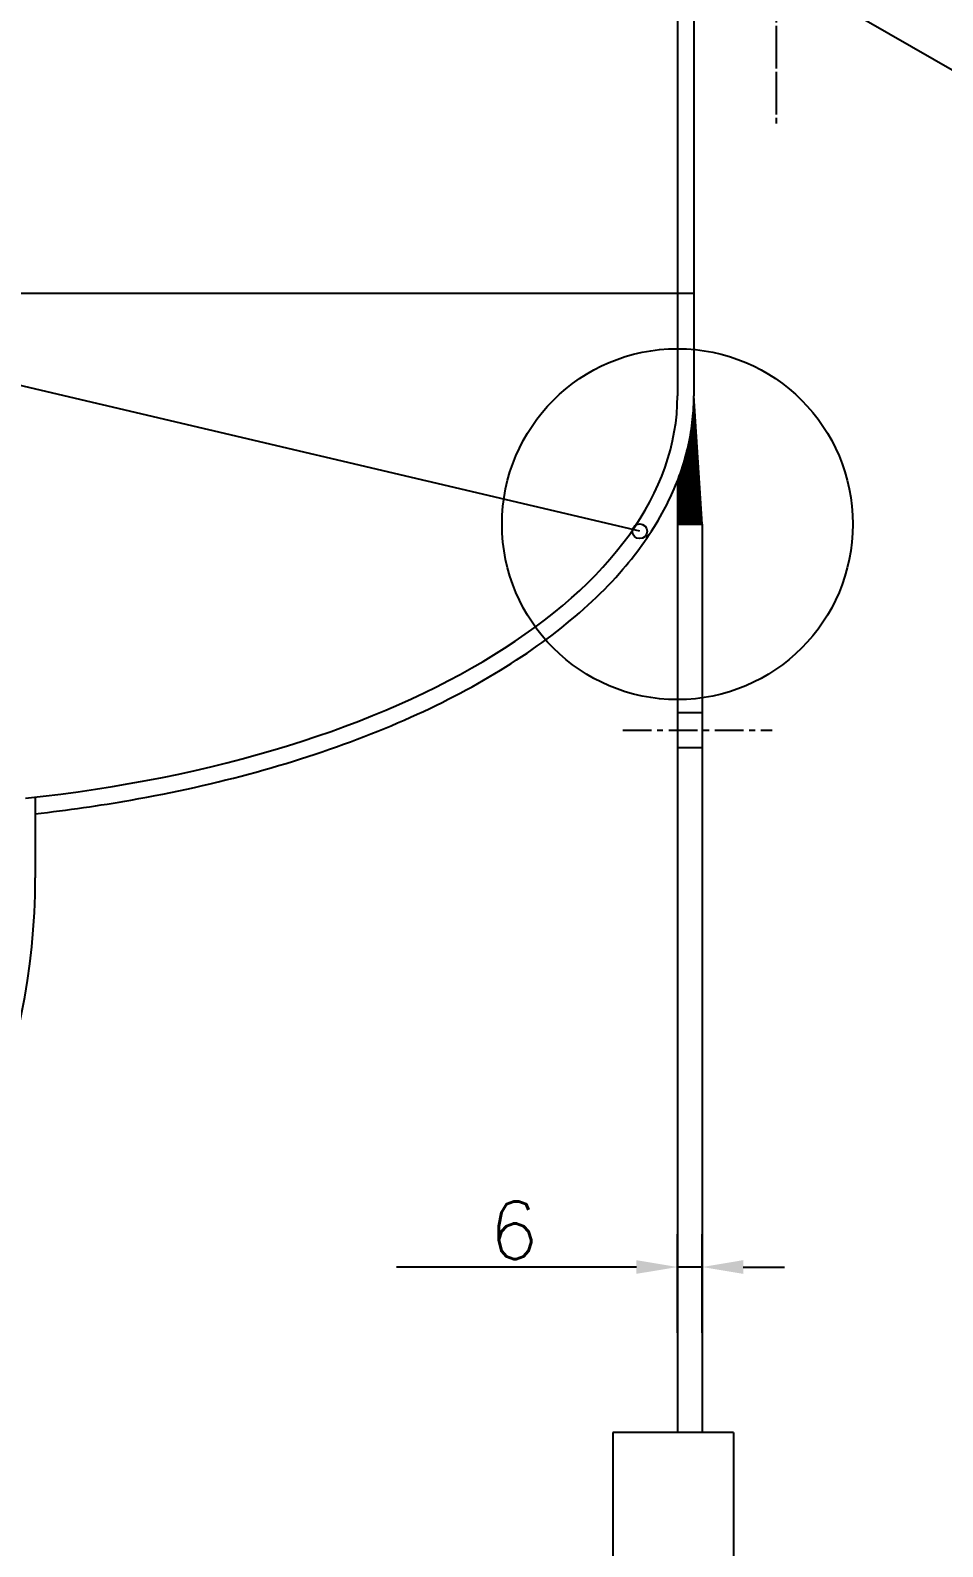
# Model space of a CAD drawing. Header units: millimetres. Extents: x 4178 to 18518, y 3515 to 11925.
# Drawn here: x 5970 to 6525, y 7431 to 8353 of the extents above; entities that cross this region are included whole.
import ezdxf

# ---------------------------------------------------------------- set-up
doc = ezdxf.new("R2010")
doc.units = ezdxf.units.MM
doc.linetypes.add('CENTER', pattern=[2, 1.25, -0.25, 0.25, -0.25])
for name, color, linetype in [('1轮廓实线层', 1, 'Continuous'), ('3中心线层', 3, 'CENTER'), ('5剖面线层', 2, 'Continuous'), ('7标注层', 4, 'Continuous'), ('TEXT', 2, 'Continuous'), ('图框层', 1, 'Continuous')]:
    doc.layers.add(name, color=color, linetype=linetype)
doc.styles.add('PC_TEXTSTYLE', font='txt.shx', dxfattribs={"bigfont": 'hzfs.shx'})

msp = doc.modelspace()

# ---------------------------------------------------------------- linework, layer by layer
at = {"layer": '1轮廓实线层', "ltscale": 14}
for p, q in [((6363.38, 8405.98, 0), (6363.38, 8130.98, 0)), ((6373.38, 8393.48, 0), (6373.38, 8130.98, 0)), ((5353.38, 8193.48, 0), (6373.38, 8193.48, 0)), ((6363.38, 8079.31, 0), (6363.38, 7910.6, 0)), ((6363.38, 8053.02, 0), (6363.38, 7929.05, 0)), ((6378.38, 8053.02, 0), (6378.38, 7910.6, 0)), ((6363.38, 7910.6, 0), (6363.38, 7500.94, 0)), ((6378.38, 7910.6, 0), (6378.38, 7500.94, 0)), ((6363.38, 7892.16, 0), (6363.38, 7810, 0)), ((5972.88, 7887.05, 0), (5972.88, 7837.98, 0))]:
    msp.add_line(p, q, dxfattribs=at)
at = {"layer": '1轮廓实线层', "color": 1, "ltscale": 14}
for p, q in [((6363.38, 7938.54, 0), (6378.38, 7938.54, 0)), ((6363.38, 7917.17, 0), (6378.38, 7917.17, 0))]:
    msp.add_line(p, q, dxfattribs=at)
at = {"layer": '1轮廓实线层', "ltscale": 14}
msp.add_arc((5563.38, 7837.98, 0), 409.5, 270, 0, dxfattribs=at)
at = {"layer": '3中心线层', "color": 3, "ltscale": 14}
for p, q in [((6423.38, 8550.44, 0), (6423.38, 8301.45, 0)), ((6423.38, 8544.97, 0), (6423.38, 8293.89, 0)), ((6330.08, 7927.86, 0), (6420.98, 7927.86, 0))]:
    msp.add_line(p, q, dxfattribs=at)
at = {"layer": '5剖面线层', "ltscale": 14}
for p, q in [((6373.37, 8129.84, 0), (6373.45, 8129.91, 0)), ((6373.37, 8129.66, 0), (6373.46, 8129.74, 0)), ((6373.37, 8129.48, 0), (6373.47, 8129.58, 0)), ((6373.37, 8129.3, 0), (6373.48, 8129.41, 0)), ((6373.38, 8130.9, 0), (6373.38, 8130.91, 0)), ((6373.38, 8130.72, 0), (6373.39, 8130.74, 0)), ((6373.38, 8130.55, 0), (6373.4, 8130.57, 0)), ((6373.38, 8130.37, 0), (6373.42, 8130.41, 0)), ((6373.38, 8130.19, 0), (6373.43, 8130.24, 0)), ((6373.38, 8130.01, 0), (6373.44, 8130.08, 0)), ((6372.83, 8118.87, 0), (6374.08, 8120.11, 0)), ((6372.85, 8119.06, 0), (6374.07, 8120.27, 0)), ((6372.87, 8119.25, 0), (6374.05, 8120.44, 0)), ((6372.89, 8119.45, 0), (6374.04, 8120.61, 0)), ((6372.9, 8119.64, 0), (6374.03, 8120.77, 0)), ((6372.92, 8119.83, 0), (6374.02, 8120.94, 0)), ((6372.93, 8120.03, 0), (6374.01, 8121.1, 0)), ((6372.95, 8120.22, 0), (6374, 8121.27, 0)), ((6372.96, 8120.41, 0), (6373.99, 8121.44, 0)), ((6372.98, 8120.6, 0), (6373.98, 8121.6, 0)), ((6372.99, 8120.79, 0), (6373.97, 8121.77, 0)), ((6373.01, 8120.98, 0), (6373.96, 8121.94, 0)), ((6373.02, 8121.18, 0), (6373.95, 8122.1, 0)), ((6373.04, 8121.37, 0), (6373.94, 8122.27, 0)), ((6373.05, 8121.56, 0), (6373.93, 8122.43, 0)), ((6373.06, 8121.75, 0), (6373.92, 8122.6, 0)), ((6373.08, 8121.94, 0), (6373.91, 8122.77, 0)), ((6373.09, 8122.13, 0), (6373.89, 8122.93, 0)), ((6373.1, 8122.31, 0), (6373.88, 8123.1, 0)), ((6373.11, 8122.5, 0), (6373.87, 8123.26, 0)), ((6373.12, 8122.69, 0), (6373.86, 8123.43, 0)), ((6373.14, 8122.88, 0), (6373.85, 8123.6, 0)), ((6373.15, 8123.07, 0), (6373.84, 8123.76, 0)), ((6373.16, 8123.26, 0), (6373.83, 8123.93, 0)), ((6373.17, 8123.44, 0), (6373.82, 8124.09, 0)), ((6373.18, 8123.63, 0), (6373.81, 8124.26, 0)), ((6373.19, 8123.82, 0), (6373.8, 8124.43, 0)), ((6373.2, 8124, 0), (6373.79, 8124.59, 0)), ((6373.21, 8124.19, 0), (6373.78, 8124.76, 0)), ((6373.22, 8124.38, 0), (6373.77, 8124.93, 0)), ((6373.23, 8124.75, 0), (6373.75, 8125.26, 0)), ((6373.23, 8124.56, 0), (6373.76, 8125.09, 0)), ((6373.24, 8124.93, 0), (6373.74, 8125.42, 0)), ((6373.25, 8125.12, 0), (6373.72, 8125.59, 0)), ((6373.26, 8125.3, 0), (6373.71, 8125.76, 0)), ((6373.27, 8125.67, 0), (6373.69, 8126.09, 0)), ((6373.27, 8125.49, 0), (6373.7, 8125.92, 0)), ((6373.28, 8125.85, 0), (6373.68, 8126.25, 0)), ((6373.29, 8126.22, 0), (6373.66, 8126.59, 0)), ((6373.29, 8126.04, 0), (6373.67, 8126.42, 0)), ((6373.3, 8126.4, 0), (6373.65, 8126.75, 0)), ((6373.31, 8126.77, 0), (6373.63, 8127.08, 0)), ((6373.31, 8126.59, 0), (6373.64, 8126.92, 0)), ((6373.32, 8127.13, 0), (6373.61, 8127.42, 0)), ((6373.32, 8126.95, 0), (6373.62, 8127.25, 0)), ((6373.33, 8127.5, 0), (6373.59, 8127.75, 0)), ((6373.33, 8127.32, 0), (6373.6, 8127.58, 0)), ((6373.34, 8127.86, 0), (6373.56, 8128.08, 0)), ((6373.34, 8127.68, 0), (6373.58, 8127.92, 0)), ((6373.35, 8128.4, 0), (6373.53, 8128.58, 0)), ((6373.35, 8128.22, 0), (6373.54, 8128.41, 0)), ((6373.35, 8128.04, 0), (6373.55, 8128.25, 0)), ((6373.36, 8128.94, 0), (6373.5, 8129.08, 0)), ((6373.36, 8128.76, 0), (6373.51, 8128.91, 0)), ((6373.36, 8128.58, 0), (6373.52, 8128.75, 0)), ((6373.37, 8129.12, 0), (6373.49, 8129.24, 0)), ((6371.36, 8107.67, 0), (6374.66, 8110.97, 0)), ((6371.4, 8107.88, 0), (6374.65, 8111.14, 0)), ((6371.43, 8108.1, 0), (6374.64, 8111.3, 0)), ((6371.47, 8108.31, 0), (6374.63, 8111.47, 0)), ((6371.51, 8108.52, 0), (6374.62, 8111.64, 0)), ((6371.54, 8108.73, 0), (6374.61, 8111.8, 0)), ((6371.58, 8108.95, 0), (6374.6, 8111.97, 0)), ((6371.61, 8109.16, 0), (6374.59, 8112.13, 0)), ((6371.64, 8109.37, 0), (6374.58, 8112.3, 0)), ((6371.68, 8109.58, 0), (6374.57, 8112.47, 0)), ((6371.71, 8109.79, 0), (6374.56, 8112.63, 0)), ((6371.74, 8110, 0), (6374.54, 8112.8, 0)), ((6371.78, 8110.21, 0), (6374.53, 8112.96, 0)), ((6371.81, 8110.42, 0), (6374.52, 8113.13, 0)), ((6371.84, 8110.62, 0), (6374.51, 8113.3, 0)), ((6371.87, 8110.83, 0), (6374.5, 8113.46, 0)), ((6371.9, 8111.04, 0), (6374.49, 8113.63, 0)), ((6371.93, 8111.25, 0), (6374.48, 8113.8, 0)), ((6371.96, 8111.45, 0), (6374.47, 8113.96, 0)), ((6371.99, 8111.66, 0), (6374.46, 8114.13, 0)), ((6372.02, 8111.87, 0), (6374.45, 8114.29, 0)), ((6372.05, 8112.07, 0), (6374.44, 8114.46, 0)), ((6372.08, 8112.28, 0), (6374.43, 8114.63, 0)), ((6372.11, 8112.48, 0), (6374.42, 8114.79, 0)), ((6372.14, 8112.69, 0), (6374.41, 8114.96, 0)), ((6372.16, 8112.89, 0), (6374.4, 8115.12, 0)), ((6372.19, 8113.1, 0), (6374.38, 8115.29, 0)), ((6372.22, 8113.3, 0), (6374.37, 8115.46, 0)), ((6372.25, 8113.5, 0), (6374.36, 8115.62, 0)), ((6372.27, 8113.71, 0), (6374.35, 8115.79, 0)), ((6372.3, 8113.91, 0), (6374.34, 8115.95, 0)), ((6372.32, 8114.11, 0), (6374.33, 8116.12, 0)), ((6372.35, 8114.31, 0), (6374.32, 8116.29, 0)), ((6372.37, 8114.52, 0), (6374.31, 8116.45, 0)), ((6372.4, 8114.72, 0), (6374.3, 8116.62, 0)), ((6372.42, 8114.92, 0), (6374.29, 8116.79, 0)), ((6372.45, 8115.12, 0), (6374.28, 8116.95, 0)), ((6372.47, 8115.32, 0), (6374.27, 8117.12, 0)), ((6372.49, 8115.52, 0), (6374.26, 8117.28, 0)), ((6372.51, 8115.72, 0), (6374.25, 8117.45, 0)), ((6372.54, 8115.92, 0), (6374.24, 8117.62, 0)), ((6372.56, 8116.12, 0), (6374.23, 8117.78, 0)), ((6372.58, 8116.31, 0), (6374.21, 8117.95, 0)), ((6372.6, 8116.51, 0), (6374.2, 8118.11, 0)), ((6372.62, 8116.71, 0), (6374.19, 8118.28, 0)), ((6372.64, 8116.91, 0), (6374.18, 8118.45, 0)), ((6372.66, 8117.11, 0), (6374.17, 8118.61, 0)), ((6372.68, 8117.3, 0), (6374.16, 8118.78, 0)), ((6372.7, 8117.5, 0), (6374.15, 8118.94, 0)), ((6372.72, 8117.7, 0), (6374.14, 8119.11, 0)), ((6372.74, 8117.89, 0), (6374.13, 8119.28, 0)), ((6372.76, 8118.09, 0), (6374.12, 8119.44, 0)), ((6372.78, 8118.28, 0), (6374.11, 8119.61, 0)), ((6372.8, 8118.48, 0), (6374.1, 8119.78, 0)), ((6372.82, 8118.67, 0), (6374.09, 8119.94, 0)), ((6368.54, 8094.95, 0), (6375.26, 8101.67, 0)), ((6368.61, 8095.2, 0), (6375.25, 8101.83, 0)), ((6368.67, 8095.44, 0), (6375.24, 8102, 0)), ((6368.74, 8095.68, 0), (6375.23, 8102.17, 0)), ((6368.8, 8095.92, 0), (6375.22, 8102.33, 0)), ((6368.86, 8096.16, 0), (6375.21, 8102.5, 0)), ((6368.93, 8096.4, 0), (6375.19, 8102.66, 0)), ((6368.99, 8096.63, 0), (6375.18, 8102.83, 0)), ((6369.05, 8096.87, 0), (6375.17, 8103, 0)), ((6369.11, 8097.11, 0), (6375.16, 8103.16, 0)), ((6369.17, 8097.35, 0), (6375.15, 8103.33, 0)), ((6369.23, 8097.58, 0), (6375.14, 8103.5, 0)), ((6369.29, 8097.82, 0), (6375.13, 8103.66, 0)), ((6369.34, 8098.05, 0), (6375.12, 8103.83, 0)), ((6369.4, 8098.29, 0), (6375.11, 8103.99, 0)), ((6369.46, 8098.52, 0), (6375.1, 8104.16, 0)), ((6369.51, 8098.75, 0), (6375.09, 8104.33, 0)), ((6369.57, 8098.98, 0), (6375.08, 8104.49, 0)), ((6369.63, 8099.22, 0), (6375.07, 8104.66, 0)), ((6369.68, 8099.45, 0), (6375.06, 8104.82, 0)), ((6369.73, 8099.68, 0), (6375.05, 8104.99, 0)), ((6369.79, 8099.91, 0), (6375.03, 8105.16, 0)), ((6369.84, 8100.14, 0), (6375.02, 8105.32, 0)), ((6369.89, 8100.37, 0), (6375.01, 8105.49, 0)), ((6369.95, 8100.6, 0), (6375, 8105.66, 0)), ((6370, 8100.83, 0), (6374.99, 8105.82, 0)), ((6370.05, 8101.05, 0), (6374.98, 8105.99, 0)), ((6370.1, 8101.28, 0), (6374.97, 8106.15, 0)), ((6370.15, 8101.51, 0), (6374.96, 8106.32, 0)), ((6370.2, 8101.73, 0), (6374.95, 8106.49, 0)), ((6370.25, 8101.96, 0), (6374.94, 8106.65, 0)), ((6370.3, 8102.19, 0), (6374.93, 8106.82, 0)), ((6370.34, 8102.41, 0), (6374.92, 8106.98, 0)), ((6370.39, 8102.64, 0), (6374.91, 8107.15, 0)), ((6370.44, 8102.86, 0), (6374.9, 8107.32, 0)), ((6370.49, 8103.08, 0), (6374.89, 8107.48, 0)), ((6370.53, 8103.31, 0), (6374.87, 8107.65, 0)), ((6370.58, 8103.53, 0), (6374.86, 8107.81, 0)), ((6370.62, 8103.75, 0), (6374.85, 8107.98, 0)), ((6370.67, 8103.97, 0), (6374.84, 8108.15, 0)), ((6370.71, 8104.19, 0), (6374.83, 8108.31, 0)), ((6370.76, 8104.41, 0), (6374.82, 8108.48, 0)), ((6370.8, 8104.63, 0), (6374.81, 8108.65, 0)), ((6370.84, 8104.85, 0), (6374.8, 8108.81, 0)), ((6370.88, 8105.07, 0), (6374.79, 8108.98, 0)), ((6370.93, 8105.29, 0), (6374.78, 8109.14, 0)), ((6370.97, 8105.51, 0), (6374.77, 8109.31, 0)), ((6371.01, 8105.73, 0), (6374.76, 8109.48, 0)), ((6371.05, 8105.95, 0), (6374.75, 8109.64, 0)), ((6371.09, 8106.16, 0), (6374.74, 8109.81, 0)), ((6371.13, 8106.38, 0), (6374.73, 8109.97, 0)), ((6371.17, 8106.6, 0), (6374.72, 8110.14, 0)), ((6371.21, 8106.81, 0), (6374.7, 8110.31, 0)), ((6371.25, 8107.03, 0), (6374.69, 8110.47, 0)), ((6371.29, 8107.24, 0), (6374.68, 8110.64, 0)), ((6371.32, 8107.46, 0), (6374.67, 8110.8, 0)), ((6363.85, 8080.54, 0), (6375.84, 8092.53, 0)), ((6363.96, 8080.83, 0), (6375.83, 8092.7, 0)), ((6364.07, 8081.11, 0), (6375.82, 8092.86, 0)), ((6364.18, 8081.39, 0), (6375.81, 8093.03, 0)), ((6364.28, 8081.68, 0), (6375.8, 8093.2, 0)), ((6364.39, 8081.96, 0), (6375.79, 8093.36, 0)), ((6364.49, 8082.24, 0), (6375.78, 8093.53, 0)), ((6364.59, 8082.52, 0), (6375.77, 8093.69, 0)), ((6364.69, 8082.8, 0), (6375.76, 8093.86, 0)), ((6364.79, 8083.07, 0), (6375.75, 8094.03, 0)), ((6364.89, 8083.35, 0), (6375.74, 8094.19, 0)), ((6364.99, 8083.62, 0), (6375.73, 8094.36, 0)), ((6365.09, 8083.9, 0), (6375.72, 8094.52, 0)), ((6365.19, 8084.17, 0), (6375.71, 8094.69, 0)), ((6365.28, 8084.45, 0), (6375.7, 8094.86, 0)), ((6365.38, 8084.72, 0), (6375.68, 8095.02, 0)), ((6365.47, 8084.99, 0), (6375.67, 8095.19, 0)), ((6365.57, 8085.26, 0), (6375.66, 8095.36, 0)), ((6365.66, 8085.53, 0), (6375.65, 8095.52, 0)), ((6365.75, 8085.8, 0), (6375.64, 8095.69, 0)), ((6365.84, 8086.06, 0), (6375.63, 8095.85, 0)), ((6365.93, 8086.33, 0), (6375.62, 8096.02, 0)), ((6366.02, 8086.6, 0), (6375.61, 8096.19, 0)), ((6366.11, 8086.86, 0), (6375.6, 8096.35, 0)), ((6366.2, 8087.13, 0), (6375.59, 8096.52, 0)), ((6366.28, 8087.39, 0), (6375.58, 8096.68, 0)), ((6366.37, 8087.65, 0), (6375.57, 8096.85, 0)), ((6366.46, 8087.92, 0), (6375.56, 8097.02, 0)), ((6366.54, 8088.18, 0), (6375.55, 8097.18, 0)), ((6366.62, 8088.44, 0), (6375.54, 8097.35, 0)), ((6366.71, 8088.7, 0), (6375.52, 8097.52, 0)), ((6366.79, 8088.96, 0), (6375.51, 8097.68, 0)), ((6366.87, 8089.21, 0), (6375.5, 8097.85, 0)), ((6366.95, 8089.47, 0), (6375.49, 8098.01, 0)), ((6367.03, 8089.73, 0), (6375.48, 8098.18, 0)), ((6367.11, 8089.98, 0), (6375.47, 8098.35, 0)), ((6367.19, 8090.24, 0), (6375.46, 8098.51, 0)), ((6367.26, 8090.49, 0), (6375.45, 8098.68, 0)), ((6367.34, 8090.75, 0), (6375.44, 8098.84, 0)), ((6367.42, 8091, 0), (6375.43, 8099.01, 0)), ((6367.49, 8091.25, 0), (6375.42, 8099.18, 0)), ((6367.57, 8091.5, 0), (6375.41, 8099.34, 0)), ((6367.64, 8091.75, 0), (6375.4, 8099.51, 0)), ((6367.72, 8092, 0), (6375.39, 8099.67, 0)), ((6367.79, 8092.25, 0), (6375.38, 8099.84, 0)), ((6367.86, 8092.5, 0), (6375.37, 8100.01, 0)), ((6367.93, 8092.75, 0), (6375.35, 8100.17, 0)), ((6368, 8093, 0), (6375.34, 8100.34, 0)), ((6368.07, 8093.24, 0), (6375.33, 8100.51, 0)), ((6368.14, 8093.49, 0), (6375.32, 8100.67, 0)), ((6368.21, 8093.74, 0), (6375.31, 8100.84, 0)), ((6368.28, 8093.98, 0), (6375.3, 8101, 0)), ((6368.35, 8094.23, 0), (6375.29, 8101.17, 0)), ((6368.41, 8094.47, 0), (6375.28, 8101.34, 0)), ((6368.48, 8094.71, 0), (6375.27, 8101.5, 0)), ((6363.38, 8079.18, 0), (6375.9, 8091.7, 0)), ((6363.38, 8079, 0), (6375.91, 8091.53, 0)), ((6363.38, 8078.83, 0), (6375.92, 8091.37, 0)), ((6363.38, 8078.65, 0), (6375.93, 8091.2, 0)), ((6363.38, 8078.47, 0), (6375.94, 8091.04, 0)), ((6363.38, 8078.3, 0), (6375.95, 8090.87, 0)), ((6363.38, 8078.12, 0), (6375.96, 8090.7, 0)), ((6363.38, 8077.94, 0), (6375.97, 8090.54, 0)), ((6363.38, 8077.77, 0), (6375.98, 8090.37, 0)), ((6363.38, 8077.59, 0), (6375.99, 8090.21, 0)), ((6363.38, 8077.41, 0), (6376, 8090.04, 0)), ((6363.38, 8077.24, 0), (6376.01, 8089.87, 0)), ((6363.38, 8077.06, 0), (6376.03, 8089.71, 0)), ((6363.38, 8076.88, 0), (6376.04, 8089.54, 0)), ((6363.38, 8076.71, 0), (6376.05, 8089.38, 0)), ((6363.38, 8076.53, 0), (6376.06, 8089.21, 0)), ((6363.38, 8076.35, 0), (6376.07, 8089.04, 0)), ((6363.38, 8076.18, 0), (6376.08, 8088.88, 0)), ((6363.38, 8076, 0), (6376.09, 8088.71, 0)), ((6363.38, 8075.82, 0), (6376.1, 8088.54, 0)), ((6363.38, 8075.65, 0), (6376.11, 8088.38, 0)), ((6363.38, 8075.47, 0), (6376.12, 8088.21, 0)), ((6363.38, 8075.29, 0), (6376.13, 8088.05, 0)), ((6363.38, 8075.12, 0), (6376.14, 8087.88, 0)), ((6363.38, 8074.94, 0), (6376.15, 8087.71, 0)), ((6363.38, 8074.76, 0), (6376.16, 8087.55, 0)), ((6363.38, 8074.59, 0), (6376.17, 8087.38, 0)), ((6363.38, 8074.41, 0), (6376.19, 8087.22, 0)), ((6363.38, 8074.23, 0), (6376.2, 8087.05, 0)), ((6363.38, 8074.06, 0), (6376.21, 8086.88, 0)), ((6363.38, 8073.88, 0), (6376.22, 8086.72, 0)), ((6363.38, 8073.7, 0), (6376.23, 8086.55, 0)), ((6363.38, 8073.52, 0), (6376.24, 8086.38, 0)), ((6363.38, 8073.35, 0), (6376.25, 8086.22, 0)), ((6363.38, 8073.17, 0), (6376.26, 8086.05, 0)), ((6363.38, 8072.99, 0), (6376.27, 8085.89, 0)), ((6363.38, 8072.82, 0), (6376.28, 8085.72, 0)), ((6363.38, 8072.64, 0), (6376.29, 8085.55, 0)), ((6363.38, 8072.46, 0), (6376.3, 8085.39, 0)), ((6363.38, 8072.29, 0), (6376.31, 8085.22, 0)), ((6363.38, 8072.11, 0), (6376.32, 8085.06, 0)), ((6363.38, 8071.93, 0), (6376.33, 8084.89, 0)), ((6363.38, 8071.76, 0), (6376.35, 8084.72, 0)), ((6363.38, 8071.58, 0), (6376.36, 8084.56, 0)), ((6363.38, 8071.4, 0), (6376.37, 8084.39, 0)), ((6363.38, 8071.23, 0), (6376.38, 8084.23, 0)), ((6363.38, 8071.05, 0), (6376.39, 8084.06, 0)), ((6363.38, 8070.87, 0), (6376.4, 8083.89, 0)), ((6363.38, 8070.7, 0), (6376.41, 8083.73, 0)), ((6363.38, 8070.52, 0), (6376.42, 8083.56, 0)), ((6363.38, 8070.34, 0), (6376.43, 8083.39, 0)), ((6363.41, 8079.39, 0), (6375.89, 8091.87, 0)), ((6363.52, 8079.68, 0), (6375.88, 8092.03, 0)), ((6363.63, 8079.97, 0), (6375.87, 8092.2, 0)), ((6363.74, 8080.25, 0), (6375.86, 8092.37, 0)), ((6363.38, 8070.17, 0), (6376.44, 8083.23, 0)), ((6363.38, 8069.99, 0), (6376.45, 8083.06, 0)), ((6363.38, 8069.81, 0), (6376.46, 8082.9, 0)), ((6363.38, 8069.64, 0), (6376.47, 8082.73, 0)), ((6363.38, 8069.46, 0), (6376.48, 8082.56, 0)), ((6363.38, 8069.28, 0), (6376.49, 8082.4, 0)), ((6363.38, 8069.11, 0), (6376.51, 8082.23, 0)), ((6363.38, 8068.93, 0), (6376.52, 8082.07, 0)), ((6363.38, 8068.75, 0), (6376.53, 8081.9, 0)), ((6363.38, 8068.58, 0), (6376.54, 8081.73, 0)), ((6363.38, 8068.4, 0), (6376.55, 8081.57, 0)), ((6363.38, 8068.22, 0), (6376.56, 8081.4, 0)), ((6363.38, 8068.04, 0), (6376.57, 8081.24, 0)), ((6363.38, 8067.87, 0), (6376.58, 8081.07, 0)), ((6363.38, 8067.69, 0), (6376.59, 8080.9, 0)), ((6363.38, 8067.51, 0), (6376.6, 8080.74, 0)), ((6363.38, 8067.34, 0), (6376.61, 8080.57, 0)), ((6363.38, 8067.16, 0), (6376.62, 8080.4, 0)), ((6363.38, 8066.98, 0), (6376.63, 8080.24, 0)), ((6363.38, 8066.81, 0), (6376.64, 8080.07, 0)), ((6363.38, 8066.63, 0), (6376.65, 8079.91, 0)), ((6363.38, 8066.45, 0), (6376.66, 8079.74, 0)), ((6363.38, 8066.28, 0), (6376.68, 8079.57, 0)), ((6363.38, 8066.1, 0), (6376.69, 8079.41, 0)), ((6363.38, 8065.92, 0), (6376.7, 8079.24, 0)), ((6363.38, 8065.75, 0), (6376.71, 8079.08, 0)), ((6363.38, 8065.57, 0), (6376.72, 8078.91, 0)), ((6363.38, 8065.39, 0), (6376.73, 8078.74, 0)), ((6363.38, 8065.22, 0), (6376.74, 8078.58, 0)), ((6363.38, 8065.04, 0), (6376.75, 8078.41, 0)), ((6363.38, 8064.86, 0), (6376.76, 8078.24, 0)), ((6363.38, 8064.69, 0), (6376.77, 8078.08, 0)), ((6363.38, 8064.51, 0), (6376.78, 8077.91, 0)), ((6363.38, 8064.33, 0), (6376.79, 8077.75, 0)), ((6363.38, 8064.16, 0), (6376.8, 8077.58, 0)), ((6363.38, 8063.98, 0), (6376.81, 8077.41, 0)), ((6363.38, 8063.8, 0), (6376.82, 8077.25, 0)), ((6363.38, 8063.63, 0), (6376.84, 8077.08, 0)), ((6363.38, 8063.45, 0), (6376.85, 8076.92, 0)), ((6363.38, 8063.27, 0), (6376.86, 8076.75, 0)), ((6363.38, 8063.09, 0), (6376.87, 8076.58, 0)), ((6363.38, 8062.92, 0), (6376.88, 8076.42, 0)), ((6363.38, 8062.74, 0), (6376.89, 8076.25, 0)), ((6363.38, 8062.56, 0), (6376.9, 8076.09, 0)), ((6363.38, 8062.39, 0), (6376.91, 8075.92, 0)), ((6363.38, 8062.21, 0), (6376.92, 8075.75, 0)), ((6363.38, 8062.03, 0), (6376.93, 8075.59, 0)), ((6363.38, 8061.86, 0), (6376.94, 8075.42, 0)), ((6363.38, 8061.68, 0), (6376.95, 8075.25, 0)), ((6363.38, 8061.5, 0), (6376.96, 8075.09, 0)), ((6363.38, 8061.33, 0), (6376.97, 8074.92, 0)), ((6363.38, 8061.15, 0), (6376.98, 8074.76, 0)), ((6363.38, 8060.97, 0), (6377, 8074.59, 0)), ((6363.38, 8060.8, 0), (6377.01, 8074.42, 0)), ((6363.38, 8060.62, 0), (6377.02, 8074.26, 0)), ((6363.38, 8060.44, 0), (6377.03, 8074.09, 0)), ((6363.38, 8060.27, 0), (6377.04, 8073.93, 0)), ((6363.38, 8060.09, 0), (6377.05, 8073.76, 0)), ((6363.38, 8059.91, 0), (6377.06, 8073.59, 0)), ((6363.38, 8059.74, 0), (6377.07, 8073.43, 0)), ((6363.38, 8059.56, 0), (6377.08, 8073.26, 0)), ((6363.38, 8059.38, 0), (6377.09, 8073.1, 0)), ((6363.38, 8059.21, 0), (6377.1, 8072.93, 0)), ((6363.38, 8059.03, 0), (6377.11, 8072.76, 0)), ((6363.38, 8058.85, 0), (6377.12, 8072.6, 0)), ((6363.38, 8058.68, 0), (6377.13, 8072.43, 0)), ((6363.38, 8058.5, 0), (6377.14, 8072.26, 0)), ((6363.38, 8058.32, 0), (6377.15, 8072.1, 0)), ((6363.38, 8058.15, 0), (6377.17, 8071.93, 0)), ((6363.38, 8057.97, 0), (6377.18, 8071.77, 0)), ((6363.38, 8057.79, 0), (6377.19, 8071.6, 0)), ((6363.38, 8057.61, 0), (6377.2, 8071.43, 0)), ((6363.38, 8057.44, 0), (6377.21, 8071.27, 0)), ((6363.38, 8057.26, 0), (6377.22, 8071.1, 0)), ((6363.38, 8057.08, 0), (6377.23, 8070.94, 0)), ((6363.38, 8056.91, 0), (6377.24, 8070.77, 0)), ((6363.38, 8056.73, 0), (6377.25, 8070.6, 0)), ((6363.38, 8056.55, 0), (6377.26, 8070.44, 0)), ((6363.38, 8056.38, 0), (6377.27, 8070.27, 0)), ((6363.38, 8056.2, 0), (6377.28, 8070.1, 0)), ((6363.38, 8056.02, 0), (6377.29, 8069.94, 0)), ((6363.38, 8055.85, 0), (6377.3, 8069.77, 0)), ((6363.38, 8055.67, 0), (6377.31, 8069.61, 0)), ((6363.38, 8055.49, 0), (6377.33, 8069.44, 0)), ((6363.38, 8055.32, 0), (6377.34, 8069.27, 0)), ((6363.38, 8055.14, 0), (6377.35, 8069.11, 0)), ((6363.38, 8054.96, 0), (6377.36, 8068.94, 0)), ((6363.38, 8054.79, 0), (6377.37, 8068.78, 0)), ((6363.38, 8054.61, 0), (6377.38, 8068.61, 0)), ((6363.38, 8054.43, 0), (6377.39, 8068.44, 0)), ((6363.38, 8054.26, 0), (6377.4, 8068.28, 0)), ((6363.38, 8054.08, 0), (6377.41, 8068.11, 0)), ((6363.38, 8053.9, 0), (6377.42, 8067.95, 0)), ((6363.38, 8053.73, 0), (6377.43, 8067.78, 0)), ((6363.38, 8053.55, 0), (6377.44, 8067.61, 0)), ((6363.38, 8053.37, 0), (6377.45, 8067.45, 0)), ((6363.38, 8053.2, 0), (6377.46, 8067.28, 0)), ((6363.38, 8053.02, 0), (6377.47, 8067.11, 0)), ((6363.56, 8053.02, 0), (6377.49, 8066.95, 0)), ((6363.73, 8053.02, 0), (6377.5, 8066.78, 0)), ((6363.91, 8053.02, 0), (6377.51, 8066.62, 0)), ((6364.09, 8053.02, 0), (6377.52, 8066.45, 0)), ((6364.26, 8053.02, 0), (6377.53, 8066.28, 0)), ((6364.44, 8053.02, 0), (6377.54, 8066.12, 0)), ((6364.62, 8053.02, 0), (6377.55, 8065.95, 0)), ((6364.79, 8053.02, 0), (6377.56, 8065.79, 0)), ((6364.97, 8053.02, 0), (6377.57, 8065.62, 0)), ((6365.15, 8053.02, 0), (6377.58, 8065.45, 0)), ((6365.32, 8053.02, 0), (6377.59, 8065.29, 0)), ((6365.5, 8053.02, 0), (6377.6, 8065.12, 0)), ((6365.68, 8053.02, 0), (6377.61, 8064.96, 0)), ((6365.85, 8053.02, 0), (6377.62, 8064.79, 0)), ((6366.03, 8053.02, 0), (6377.63, 8064.62, 0)), ((6366.21, 8053.02, 0), (6377.65, 8064.46, 0)), ((6366.38, 8053.02, 0), (6377.66, 8064.29, 0)), ((6366.56, 8053.02, 0), (6377.67, 8064.12, 0)), ((6366.74, 8053.02, 0), (6377.68, 8063.96, 0)), ((6366.91, 8053.02, 0), (6377.69, 8063.79, 0)), ((6367.09, 8053.02, 0), (6377.7, 8063.63, 0)), ((6367.27, 8053.02, 0), (6377.71, 8063.46, 0)), ((6367.44, 8053.02, 0), (6377.72, 8063.29, 0)), ((6367.62, 8053.02, 0), (6377.73, 8063.13, 0)), ((6367.8, 8053.02, 0), (6377.74, 8062.96, 0)), ((6367.97, 8053.02, 0), (6377.75, 8062.8, 0)), ((6368.15, 8053.02, 0), (6377.76, 8062.63, 0)), ((6368.33, 8053.02, 0), (6377.77, 8062.46, 0)), ((6368.51, 8053.02, 0), (6377.78, 8062.3, 0)), ((6368.68, 8053.02, 0), (6377.79, 8062.13, 0)), ((6368.86, 8053.02, 0), (6377.8, 8061.96, 0)), ((6369.04, 8053.02, 0), (6377.82, 8061.8, 0)), ((6369.21, 8053.02, 0), (6377.83, 8061.63, 0)), ((6369.39, 8053.02, 0), (6377.84, 8061.47, 0)), ((6369.57, 8053.02, 0), (6377.85, 8061.3, 0)), ((6369.74, 8053.02, 0), (6377.86, 8061.13, 0)), ((6369.92, 8053.02, 0), (6377.87, 8060.97, 0)), ((6370.1, 8053.02, 0), (6377.88, 8060.8, 0)), ((6370.27, 8053.02, 0), (6377.89, 8060.64, 0)), ((6370.45, 8053.02, 0), (6377.9, 8060.47, 0)), ((6370.63, 8053.02, 0), (6377.91, 8060.3, 0)), ((6370.8, 8053.02, 0), (6377.92, 8060.14, 0)), ((6370.98, 8053.02, 0), (6377.93, 8059.97, 0)), ((6371.16, 8053.02, 0), (6377.94, 8059.81, 0)), ((6371.33, 8053.02, 0), (6377.95, 8059.64, 0)), ((6371.51, 8053.02, 0), (6377.96, 8059.47, 0)), ((6371.69, 8053.02, 0), (6377.98, 8059.31, 0)), ((6371.86, 8053.02, 0), (6377.99, 8059.14, 0)), ((6372.04, 8053.02, 0), (6378, 8058.97, 0)), ((6372.22, 8053.02, 0), (6378.01, 8058.81, 0)), ((6372.39, 8053.02, 0), (6378.02, 8058.64, 0)), ((6372.57, 8053.02, 0), (6378.03, 8058.48, 0)), ((6372.75, 8053.02, 0), (6378.04, 8058.31, 0)), ((6372.92, 8053.02, 0), (6378.05, 8058.14, 0)), ((6373.1, 8053.02, 0), (6378.06, 8057.98, 0)), ((6373.28, 8053.02, 0), (6378.07, 8057.81, 0)), ((6373.45, 8053.02, 0), (6378.08, 8057.65, 0)), ((6373.63, 8053.02, 0), (6378.09, 8057.48, 0)), ((6373.81, 8053.02, 0), (6378.1, 8057.31, 0)), ((6373.99, 8053.02, 0), (6378.11, 8057.15, 0)), ((6374.16, 8053.02, 0), (6378.12, 8056.98, 0)), ((6374.34, 8053.02, 0), (6378.14, 8056.82, 0)), ((6374.52, 8053.02, 0), (6378.15, 8056.65, 0)), ((6374.69, 8053.02, 0), (6378.16, 8056.48, 0)), ((6374.87, 8053.02, 0), (6378.17, 8056.32, 0)), ((6375.05, 8053.02, 0), (6378.18, 8056.15, 0)), ((6375.22, 8053.02, 0), (6378.19, 8055.98, 0)), ((6375.4, 8053.02, 0), (6378.2, 8055.82, 0)), ((6375.58, 8053.02, 0), (6378.21, 8055.65, 0)), ((6375.75, 8053.02, 0), (6378.22, 8055.49, 0)), ((6375.93, 8053.02, 0), (6378.23, 8055.32, 0)), ((6376.11, 8053.02, 0), (6378.24, 8055.15, 0)), ((6376.28, 8053.02, 0), (6378.25, 8054.99, 0)), ((6376.46, 8053.02, 0), (6378.26, 8054.82, 0)), ((6376.64, 8053.02, 0), (6378.27, 8054.66, 0)), ((6376.81, 8053.02, 0), (6378.28, 8054.49, 0)), ((6376.99, 8053.02, 0), (6378.29, 8054.32, 0)), ((6377.17, 8053.02, 0), (6378.31, 8054.16, 0)), ((6377.34, 8053.02, 0), (6378.32, 8053.99, 0)), ((6377.52, 8053.02, 0), (6378.33, 8053.82, 0)), ((6377.7, 8053.02, 0), (6378.34, 8053.66, 0)), ((6377.87, 8053.02, 0), (6378.35, 8053.49, 0)), ((6378.05, 8053.02, 0), (6378.36, 8053.33, 0)), ((6378.23, 8053.02, 0), (6378.37, 8053.16, 0))]:
    msp.add_line(p, q, dxfattribs=at)
at = {"layer": '7标注层', "color": 4, "ltscale": 14}
msp.add_line((6646.02, 8262.29, 0), (6422.31, 8391.07, 0), dxfattribs=at)
at = {"layer": '7标注层', "ltscale": 14}
for p, q in [((6340.46, 8048.69, 0), (5861.13, 8161.27, 0)), ((6363.38, 7561.4, 0), (6363.38, 7621.47, 0)), ((6378.38, 7561.4, 0), (6378.38, 7621.47, 0)), ((6338.38, 7601.47, 0), (6192.55, 7601.47, 0)), ((6378.38, 7601.47, 0), (6363.38, 7601.47, 0)), ((6403.38, 7601.47, 0), (6428.38, 7601.47, 0))]:
    msp.add_line(p, q, dxfattribs=at)
for centre, radius in [((6363.38, 8053.02, 0), 106.64), ((6340.46, 8048.69, 0), 4.5)]:
    msp.add_circle(centre, radius, dxfattribs=at)
for points in [[(6338.38, 7605.64, 0), (6338.38, 7597.31, 0), (6363.38, 7601.47, 0)], [(6403.38, 7605.64, 0), (6403.38, 7597.31, 0), (6378.38, 7601.47, 0)]]:
    msp.add_solid(points, dxfattribs=at)
at = {"layer": '图框层', "ltscale": 14}
for p, q in [((6378.38, 8053.02, 0), (6373.38, 8130.98, 0)), ((6363.38, 8053.02, 0), (6378.38, 8053.02, 0)), ((6324.18, 7500.94, 0), (6324.18, 7180.3, 0)), ((6397.52, 7500.94, 0), (6324.18, 7500.94, 0)), ((6397.52, 7500.94, 0), (6397.52, 7180.3, 0))]:
    msp.add_line(p, q, dxfattribs=at)
msp.add_ellipse((5863.38, 8130.98, 0), major_axis=(-500, 0), ratio=0.5, start_param=1.779304, end_param=3.141593, dxfattribs=at)
msp.add_open_spline([(5972.88, 7876.99, 0), (5992.55, 7879.17, 0), (6011.97, 7881.95, 0), (6057.27, 7889.91, 0), (6082.79, 7895.62, 0), (6131.68, 7909.08, 0), (6155.04, 7916.83, 0), (6198.97, 7934.19, 0), (6219.55, 7943.79, 0), (6257.38, 7964.63, 0), (6274.63, 7975.87, 0), (6305.36, 7999.75, 0), (6318.83, 8012.39, 0), (6339.67, 8036.59, 0), (6347.68, 8047.98, 0), (6359.55, 8069.5, 0), (6363.87, 8079.53, 0), (6370.18, 8099.89, 0), (6372.18, 8110.21, 0), (6373.24, 8124.04, 0), (6373.38, 8127.51, 0), (6373.38, 8130.98, 0)], degree=3, knots=[1.789325, 1.789325, 1.789325, 1.789325, 1.908976, 1.908976, 2.074195, 2.074195, 2.239413, 2.239413, 2.404632, 2.404632, 2.56985, 2.56985, 2.735069, 2.735069, 2.872476, 2.872476, 2.98775, 2.98775, 3.103025, 3.103025, 3.141593, 3.141593, 3.141593, 3.141593], dxfattribs=at)

# ---------------------------------------------------------------- texts
at = {"layer": 'TEXT', "color": 3, "style": 'PC_TEXTSTYLE'}
msp.add_text('6', height=35, dxfattribs=at).set_placement((6248.86, 7606.29, 0))

doc.saveas('drawing.dxf')
